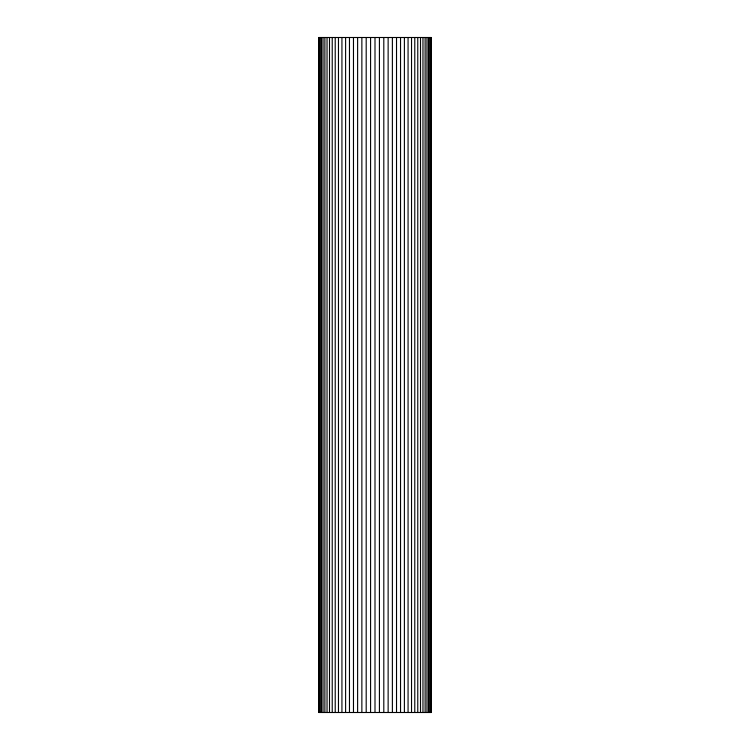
<?xml version="1.0" encoding="UTF-8"?>
<svg xmlns="http://www.w3.org/2000/svg" width="750" height="750" viewBox="0 0 750 750"><rect width="100%" height="100%" fill="white"/><g stroke="black" fill="none" stroke-linecap="round" stroke-linejoin="round"><path stroke-width="1.12" d="M431.081 37.5L431.081 712.5M430.556 37.5L430.556 712.5M429.694 37.5L429.694 712.5M428.494 37.5L428.494 712.5M426.966 37.5L426.966 712.5M425.119 37.5L425.119 712.5M422.963 37.5L422.963 712.5M420.506 37.5L420.506 712.5M417.769 37.5L417.769 712.5M414.778 37.5L414.778 712.5M411.534 37.5L411.534 712.5M408.066 37.5L408.066 712.5M404.391 37.5L404.391 712.5M400.538 37.5L400.538 712.5M396.525 37.5L396.525 712.5M392.381 37.5L392.381 712.5M388.134 37.5L388.134 712.5M383.803 37.5L383.803 712.5M379.416 37.5L379.416 712.5M375 37.5L375 712.5M370.584 37.5L370.584 712.5M366.197 37.5L366.197 712.5M361.866 37.5L361.866 712.5M357.619 37.5L357.619 712.5M353.475 37.5L353.475 712.5M349.462 37.5L349.462 712.5M345.609 37.5L345.609 712.5M341.934 37.5L341.934 712.5M338.466 37.5L338.466 712.5M335.222 37.5L335.222 712.5M332.231 37.5L332.231 712.5M329.494 37.5L329.494 712.5M327.037 37.5L327.037 712.5M324.881 37.5L324.881 712.5M323.034 37.5L323.034 712.5M321.506 37.5L321.506 712.5M320.306 37.5L320.306 712.5M319.444 37.5L319.444 712.5M318.919 37.5L318.919 712.5M431.25 37.5L318.75 37.5L318.75 712.5L431.25 712.5L431.25 37.5"/></g></svg>
